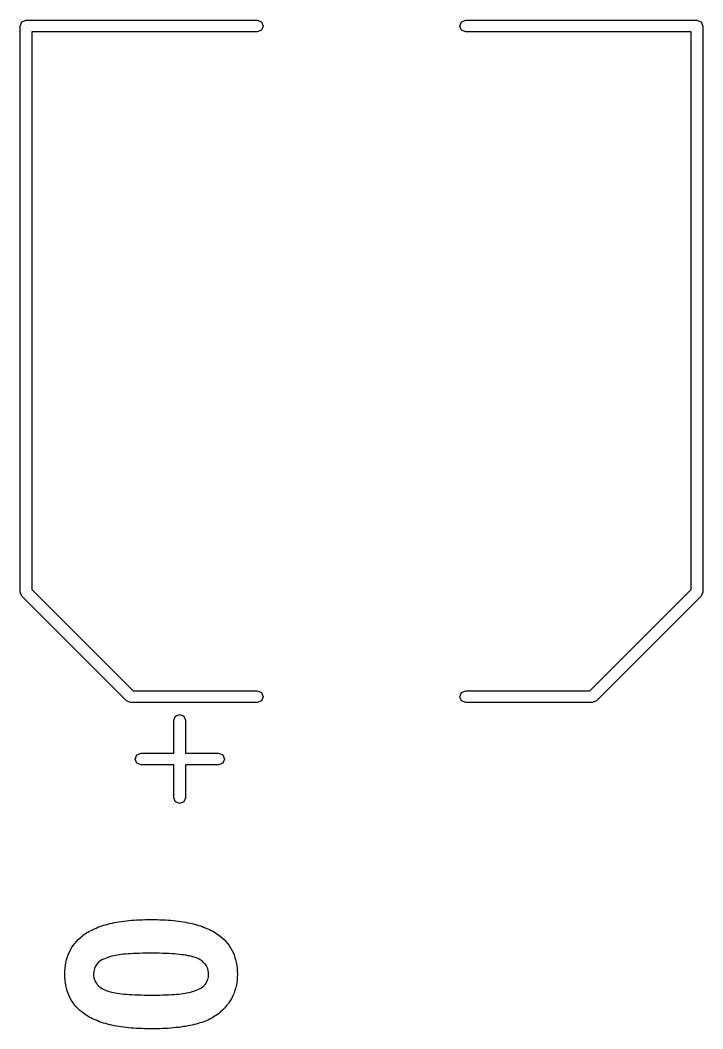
# Model space of a CAD drawing. Extents: x 96 to 200, y -143 to -59.
# Drawn here: x 103.53 to 110.47, y -109.79 to -99.53 of the extents above; entities that cross this region are included whole.
import ezdxf

# ---------------------------------------------------------------- set-up
doc = ezdxf.new("R2010")
doc.units = 0
doc.layers.add('BLACK', color=7, linetype='CONTINUOUS')

msp = doc.modelspace()

# ---------------------------------------------------------------- linework, layer by layer
at = {"layer": 'BLACK', "linetype": 'CONTINUOUS'}
for p, q in [((103.53, -99.59), (103.548, -99.5476)), ((103.53, -105.346), (103.53, -99.59)), ((103.548, -99.5476), (103.59, -99.53)), ((103.59, -99.53), (105.94, -99.53)), ((105.94, -99.53), (105.982, -99.5476)), ((105.982, -99.5476), (106, -99.59)), ((106, -99.59), (105.982, -99.6324)), ((108, -99.59), (108.018, -99.5476)), ((108.018, -99.6324), (108, -99.59)), ((108.018, -99.5476), (108.06, -99.53)), ((108.06, -99.53), (110.41, -99.53)), ((110.41, -99.53), (110.452, -99.5476)), ((110.452, -99.5476), (110.47, -99.59)), ((110.47, -99.59), (110.47, -105.346)), ((105.94, -99.65), (103.65, -99.65)), ((103.65, -99.65), (103.65, -105.321)), ((105.982, -99.6324), (105.94, -99.65)), ((108.06, -99.65), (108.018, -99.6324)), ((110.35, -99.65), (108.06, -99.65)), ((110.35, -105.321), (110.35, -99.65)), ((103.548, -105.388), (103.53, -105.346)), ((103.65, -105.321), (104.679, -106.35)), ((109.321, -106.35), (110.35, -105.321)), ((110.47, -105.346), (110.458, -105.376)), ((104.612, -106.452), (103.548, -105.388)), ((103.548, -105.388), (103.548, -105.388)), ((110.452, -105.388), (109.388, -106.452)), ((110.458, -105.376), (110.452, -105.388)), ((104.679, -106.35), (105.94, -106.35)), ((105.94, -106.35), (105.982, -106.368)), ((105.982, -106.368), (106, -106.41)), ((108, -106.41), (108.018, -106.368)), ((108.018, -106.368), (108.06, -106.35)), ((108.06, -106.35), (109.321, -106.35)), ((104.624, -106.458), (104.612, -106.452)), ((104.654, -106.47), (104.624, -106.458)), ((105.94, -106.47), (104.654, -106.47)), ((105.982, -106.452), (105.94, -106.47)), ((106, -106.41), (105.982, -106.452)), ((108.018, -106.452), (108, -106.41)), ((108.06, -106.47), (108.018, -106.452)), ((109.346, -106.47), (108.06, -106.47)), ((109.388, -106.452), (109.346, -106.47)), ((109.388, -106.452), (109.388, -106.452)), ((105.093, -106.65), (105.11, -106.608)), ((105.093, -106.984), (105.093, -106.65)), ((105.11, -106.608), (105.152, -106.59)), ((105.152, -106.59), (105.195, -106.608)), ((105.195, -106.608), (105.212, -106.65)), ((105.212, -106.65), (105.212, -106.984)), ((104.716, -107.001), (104.759, -106.984)), ((104.759, -106.984), (105.093, -106.984)), ((105.212, -106.984), (105.546, -106.984)), ((105.546, -106.984), (105.589, -107.001)), ((104.699, -107.044), (104.716, -107.001)), ((104.716, -107.086), (104.699, -107.044)), ((104.759, -107.104), (104.716, -107.086)), ((105.589, -107.086), (105.546, -107.104)), ((105.589, -107.001), (105.606, -107.044)), ((105.606, -107.044), (105.589, -107.086)), ((105.093, -107.104), (104.759, -107.104)), ((105.093, -107.438), (105.093, -107.104)), ((105.546, -107.104), (105.212, -107.104)), ((105.212, -107.104), (105.212, -107.438)), ((105.11, -107.48), (105.093, -107.438)), ((105.152, -107.497), (105.11, -107.48)), ((105.195, -107.48), (105.152, -107.497)), ((105.212, -107.438), (105.195, -107.48)), ((104.379, -108.735), (104.399, -108.729)), ((104.399, -108.729), (104.421, -108.724)), ((104.421, -108.724), (104.442, -108.718)), ((104.442, -108.718), (104.464, -108.713)), ((104.464, -108.713), (104.487, -108.708)), ((104.487, -108.708), (104.51, -108.704)), ((104.51, -108.704), (104.534, -108.7)), ((104.534, -108.7), (104.558, -108.696)), ((104.558, -108.696), (104.583, -108.693)), ((104.583, -108.693), (104.608, -108.69)), ((104.608, -108.69), (104.634, -108.687)), ((104.634, -108.687), (104.661, -108.684)), ((104.661, -108.684), (104.688, -108.682)), ((104.688, -108.682), (104.715, -108.68)), ((104.715, -108.68), (104.743, -108.679)), ((104.743, -108.679), (104.772, -108.678)), ((104.772, -108.678), (104.801, -108.677)), ((104.801, -108.677), (104.831, -108.677)), ((104.831, -108.677), (104.861, -108.676)), ((104.861, -108.676), (104.891, -108.677)), ((104.891, -108.677), (104.921, -108.677)), ((104.921, -108.677), (104.95, -108.678)), ((104.95, -108.678), (104.979, -108.679)), ((104.979, -108.679), (105.007, -108.681)), ((105.007, -108.681), (105.034, -108.682)), ((105.034, -108.682), (105.061, -108.684)), ((105.061, -108.684), (105.088, -108.687)), ((105.088, -108.687), (105.114, -108.69)), ((105.114, -108.69), (105.139, -108.693)), ((105.139, -108.693), (105.164, -108.696)), ((105.164, -108.696), (105.188, -108.7)), ((105.188, -108.7), (105.212, -108.704)), ((105.212, -108.704), (105.235, -108.709)), ((105.235, -108.709), (105.258, -108.713)), ((105.258, -108.713), (105.28, -108.718)), ((105.28, -108.718), (105.302, -108.724)), ((105.302, -108.724), (105.323, -108.73)), ((105.323, -108.73), (105.343, -108.736)), ((104.162, -108.843), (104.175, -108.833)), ((104.175, -108.833), (104.189, -108.823)), ((104.189, -108.823), (104.204, -108.813)), ((104.204, -108.813), (104.219, -108.804)), ((104.219, -108.804), (104.235, -108.795)), ((104.235, -108.795), (104.251, -108.787)), ((104.251, -108.787), (104.267, -108.778)), ((104.267, -108.778), (104.285, -108.77)), ((104.285, -108.77), (104.302, -108.763)), ((104.302, -108.763), (104.321, -108.755)), ((104.321, -108.755), (104.34, -108.748)), ((104.34, -108.748), (104.359, -108.742)), ((104.359, -108.742), (104.379, -108.735)), ((105.343, -108.736), (105.363, -108.742)), ((105.363, -108.742), (105.383, -108.749)), ((105.383, -108.749), (105.402, -108.756)), ((105.402, -108.756), (105.42, -108.763)), ((105.42, -108.763), (105.438, -108.771)), ((105.438, -108.771), (105.455, -108.779)), ((105.455, -108.779), (105.472, -108.787)), ((105.472, -108.787), (105.489, -108.796)), ((105.489, -108.796), (105.504, -108.805)), ((105.504, -108.805), (105.52, -108.815)), ((105.52, -108.815), (105.534, -108.824)), ((105.534, -108.824), (105.548, -108.834)), ((105.548, -108.834), (105.562, -108.845)), ((104.068, -108.942), (104.084, -108.92)), ((104.084, -108.92), (104.101, -108.9)), ((104.101, -108.9), (104.12, -108.88)), ((104.12, -108.88), (104.14, -108.861)), ((104.14, -108.861), (104.162, -108.843)), ((105.562, -108.845), (105.583, -108.862)), ((105.583, -108.862), (105.603, -108.881)), ((105.603, -108.881), (105.622, -108.901)), ((105.622, -108.901), (105.639, -108.921)), ((105.639, -108.921), (105.655, -108.942)), ((104.009, -109.061), (104.018, -109.035)), ((104.018, -109.035), (104.028, -109.011)), ((104.028, -109.011), (104.04, -108.987)), ((104.04, -108.987), (104.053, -108.964)), ((104.053, -108.964), (104.068, -108.942)), ((104.498, -109.041), (104.482, -109.044)), ((104.516, -109.038), (104.498, -109.041)), ((104.535, -109.035), (104.516, -109.038)), ((104.556, -109.032), (104.535, -109.035)), ((104.578, -109.03), (104.556, -109.032)), ((104.602, -109.028), (104.578, -109.03)), ((104.627, -109.026), (104.602, -109.028)), ((104.654, -109.024), (104.627, -109.026)), ((104.682, -109.023), (104.654, -109.024)), ((104.711, -109.022), (104.682, -109.023)), ((104.742, -109.021), (104.711, -109.022)), ((104.774, -109.02), (104.742, -109.021)), ((104.791, -109.02), (104.774, -109.02)), ((104.808, -109.02), (104.791, -109.02)), ((104.825, -109.019), (104.808, -109.02)), ((104.843, -109.019), (104.825, -109.019)), ((104.861, -109.019), (104.843, -109.019)), ((104.879, -109.019), (104.861, -109.019)), ((104.897, -109.02), (104.879, -109.019)), ((104.914, -109.02), (104.897, -109.02)), ((104.932, -109.02), (104.914, -109.02)), ((104.948, -109.02), (104.932, -109.02)), ((104.981, -109.021), (104.948, -109.02)), ((105.012, -109.022), (104.981, -109.021)), ((105.042, -109.023), (105.012, -109.022)), ((105.071, -109.025), (105.042, -109.023)), ((105.098, -109.027), (105.071, -109.025)), ((105.124, -109.029), (105.098, -109.027)), ((105.149, -109.031), (105.124, -109.029)), ((105.172, -109.034), (105.149, -109.031)), ((105.194, -109.037), (105.172, -109.034)), ((105.215, -109.04), (105.194, -109.037)), ((105.234, -109.044), (105.215, -109.04)), ((105.655, -108.942), (105.669, -108.964)), ((105.669, -108.964), (105.682, -108.987)), ((105.682, -108.987), (105.694, -109.011)), ((105.694, -109.011), (105.704, -109.036)), ((105.704, -109.036), (105.713, -109.061)), ((103.986, -109.172), (103.99, -109.143)), ((103.99, -109.143), (103.995, -109.115)), ((103.995, -109.115), (104.001, -109.087)), ((104.001, -109.087), (104.009, -109.061)), ((104.302, -109.141), (104.293, -109.157)), ((104.313, -109.126), (104.302, -109.141)), ((104.323, -109.115), (104.313, -109.126)), ((104.336, -109.104), (104.323, -109.115)), ((104.351, -109.094), (104.336, -109.104)), ((104.368, -109.084), (104.351, -109.094)), ((104.388, -109.075), (104.368, -109.084)), ((104.404, -109.068), (104.388, -109.075)), ((104.421, -109.062), (104.404, -109.068)), ((104.44, -109.056), (104.421, -109.062)), ((104.46, -109.05), (104.44, -109.056)), ((104.482, -109.044), (104.46, -109.05)), ((105.252, -109.047), (105.234, -109.044)), ((105.276, -109.053), (105.252, -109.047)), ((105.294, -109.058), (105.276, -109.053)), ((105.31, -109.064), (105.294, -109.058)), ((105.33, -109.071), (105.31, -109.064)), ((105.348, -109.08), (105.33, -109.071)), ((105.365, -109.089), (105.348, -109.08)), ((105.38, -109.098), (105.365, -109.089)), ((105.395, -109.112), (105.38, -109.098)), ((105.408, -109.126), (105.395, -109.112)), ((105.413, -109.132), (105.408, -109.126)), ((105.423, -109.147), (105.413, -109.132)), ((105.713, -109.061), (105.72, -109.087)), ((105.72, -109.087), (105.727, -109.115)), ((105.727, -109.115), (105.731, -109.143)), ((105.731, -109.143), (105.735, -109.172)), ((103.984, -109.201), (103.986, -109.172)), ((103.984, -109.232), (103.984, -109.201)), ((103.984, -109.263), (103.984, -109.232)), ((104.278, -109.207), (104.276, -109.225)), ((104.276, -109.225), (104.276, -109.232)), ((104.276, -109.232), (104.277, -109.25)), ((104.281, -109.189), (104.278, -109.207)), ((104.286, -109.173), (104.281, -109.189)), ((104.293, -109.157), (104.286, -109.173)), ((105.431, -109.163), (105.423, -109.147)), ((105.437, -109.179), (105.431, -109.163)), ((105.442, -109.196), (105.437, -109.179)), ((105.444, -109.214), (105.442, -109.196)), ((105.445, -109.232), (105.444, -109.214)), ((105.444, -109.257), (105.445, -109.239)), ((105.445, -109.239), (105.445, -109.232)), ((105.735, -109.172), (105.737, -109.201)), ((105.737, -109.201), (105.738, -109.232)), ((105.738, -109.232), (105.737, -109.263)), ((103.986, -109.292), (103.984, -109.263)), ((103.99, -109.321), (103.986, -109.292)), ((103.995, -109.349), (103.99, -109.321)), ((104.001, -109.377), (103.995, -109.349)), ((104.277, -109.25), (104.28, -109.268)), ((104.28, -109.268), (104.284, -109.285)), ((104.284, -109.285), (104.29, -109.301)), ((104.29, -109.301), (104.299, -109.317)), ((104.299, -109.317), (104.309, -109.332)), ((104.309, -109.332), (104.313, -109.338)), ((104.313, -109.338), (104.326, -109.352)), ((105.386, -109.36), (105.402, -109.346)), ((105.402, -109.346), (105.409, -109.338)), ((105.409, -109.338), (105.42, -109.323)), ((105.42, -109.323), (105.428, -109.308)), ((105.428, -109.308), (105.435, -109.291)), ((105.435, -109.291), (105.44, -109.275)), ((105.44, -109.275), (105.444, -109.257)), ((105.731, -109.322), (105.726, -109.351)), ((105.735, -109.293), (105.731, -109.322)), ((105.737, -109.263), (105.735, -109.293)), ((104.008, -109.403), (104.001, -109.377)), ((104.017, -109.429), (104.008, -109.403)), ((104.028, -109.453), (104.017, -109.429)), ((104.326, -109.352), (104.342, -109.365)), ((104.342, -109.365), (104.356, -109.375)), ((104.356, -109.375), (104.373, -109.384)), ((104.373, -109.384), (104.391, -109.393)), ((104.391, -109.393), (104.411, -109.4)), ((104.411, -109.4), (104.428, -109.406)), ((104.428, -109.406), (104.445, -109.411)), ((104.445, -109.411), (104.461, -109.415)), ((104.461, -109.415), (104.479, -109.418)), ((104.479, -109.418), (104.497, -109.422)), ((104.497, -109.422), (104.517, -109.425)), ((104.517, -109.425), (104.539, -109.428)), ((104.539, -109.428), (104.562, -109.431)), ((104.562, -109.431), (104.586, -109.434)), ((104.586, -109.434), (104.611, -109.436)), ((104.611, -109.436), (104.638, -109.438)), ((104.638, -109.438), (104.666, -109.44)), ((104.666, -109.44), (104.695, -109.441)), ((104.695, -109.441), (104.725, -109.442)), ((104.725, -109.442), (104.757, -109.443)), ((104.757, -109.443), (104.791, -109.444)), ((104.791, -109.444), (104.808, -109.444)), ((104.808, -109.444), (104.825, -109.444)), ((104.825, -109.444), (104.843, -109.445)), ((104.843, -109.445), (104.861, -109.445)), ((104.861, -109.445), (104.879, -109.445)), ((104.879, -109.445), (104.897, -109.444)), ((104.897, -109.444), (104.914, -109.444)), ((104.914, -109.444), (104.931, -109.444)), ((104.931, -109.444), (104.948, -109.444)), ((104.948, -109.444), (104.98, -109.443)), ((104.98, -109.443), (105.011, -109.442)), ((105.011, -109.442), (105.041, -109.441)), ((105.041, -109.441), (105.069, -109.44)), ((105.069, -109.44), (105.095, -109.438)), ((105.095, -109.438), (105.12, -109.436)), ((105.12, -109.436), (105.144, -109.434)), ((105.144, -109.434), (105.166, -109.431)), ((105.166, -109.431), (105.187, -109.429)), ((105.187, -109.429), (105.207, -109.426)), ((105.207, -109.426), (105.225, -109.423)), ((105.225, -109.423), (105.241, -109.42)), ((105.241, -109.42), (105.263, -109.414)), ((105.263, -109.414), (105.283, -109.408)), ((105.283, -109.408), (105.302, -109.402)), ((105.302, -109.402), (105.319, -109.396)), ((105.319, -109.396), (105.335, -109.389)), ((105.335, -109.389), (105.354, -109.38)), ((105.354, -109.38), (105.372, -109.37)), ((105.372, -109.37), (105.386, -109.36)), ((105.701, -109.432), (105.689, -109.458)), ((105.71, -109.406), (105.701, -109.432)), ((105.719, -109.379), (105.71, -109.406)), ((105.726, -109.351), (105.719, -109.379)), ((104.039, -109.477), (104.028, -109.453)), ((104.052, -109.5), (104.039, -109.477)), ((104.067, -109.522), (104.052, -109.5)), ((104.083, -109.543), (104.067, -109.522)), ((104.1, -109.564), (104.083, -109.543)), ((105.629, -109.552), (105.61, -109.574)), ((105.647, -109.53), (105.629, -109.552)), ((105.662, -109.507), (105.647, -109.53)), ((105.677, -109.483), (105.662, -109.507)), ((105.689, -109.458), (105.677, -109.483)), ((104.118, -109.583), (104.1, -109.564)), ((104.138, -109.602), (104.118, -109.583)), ((104.159, -109.62), (104.138, -109.602)), ((104.173, -109.63), (104.159, -109.62)), ((104.187, -109.64), (104.173, -109.63)), ((104.202, -109.65), (104.187, -109.64)), ((104.217, -109.659), (104.202, -109.65)), ((105.52, -109.654), (105.492, -109.671)), ((105.545, -109.635), (105.52, -109.654)), ((105.568, -109.616), (105.545, -109.635)), ((105.59, -109.595), (105.568, -109.616)), ((105.61, -109.574), (105.59, -109.595)), ((104.233, -109.668), (104.217, -109.659)), ((104.249, -109.677), (104.233, -109.668)), ((104.266, -109.685), (104.249, -109.677)), ((104.283, -109.693), (104.266, -109.685)), ((104.301, -109.701), (104.283, -109.693)), ((104.319, -109.708), (104.301, -109.701)), ((104.338, -109.716), (104.319, -109.708)), ((104.358, -109.722), (104.338, -109.716)), ((104.378, -109.729), (104.358, -109.722)), ((104.398, -109.735), (104.378, -109.729)), ((104.419, -109.74), (104.398, -109.735)), ((104.441, -109.746), (104.419, -109.74)), ((104.463, -109.751), (104.441, -109.746)), ((104.485, -109.756), (104.463, -109.751)), ((104.509, -109.76), (104.485, -109.756)), ((104.532, -109.764), (104.509, -109.76)), ((105.233, -109.759), (105.21, -109.763)), ((105.255, -109.754), (105.233, -109.759)), ((105.277, -109.75), (105.255, -109.754)), ((105.298, -109.745), (105.277, -109.75)), ((105.319, -109.74), (105.298, -109.745)), ((105.339, -109.734), (105.319, -109.74)), ((105.358, -109.728), (105.339, -109.734)), ((105.377, -109.722), (105.358, -109.728)), ((105.395, -109.716), (105.377, -109.722)), ((105.413, -109.709), (105.395, -109.716)), ((105.43, -109.702), (105.413, -109.709)), ((105.446, -109.695), (105.43, -109.702)), ((105.462, -109.687), (105.446, -109.695)), ((105.477, -109.679), (105.462, -109.687)), ((105.492, -109.671), (105.477, -109.679)), ((104.556, -109.768), (104.532, -109.764)), ((104.581, -109.772), (104.556, -109.768)), ((104.606, -109.775), (104.581, -109.772)), ((104.632, -109.777), (104.606, -109.775)), ((104.659, -109.78), (104.632, -109.777)), ((104.685, -109.782), (104.659, -109.78)), ((104.713, -109.784), (104.685, -109.782)), ((104.741, -109.785), (104.713, -109.784)), ((104.769, -109.786), (104.741, -109.785)), ((104.798, -109.787), (104.769, -109.786)), ((104.828, -109.788), (104.798, -109.787)), ((104.858, -109.788), (104.828, -109.788)), ((104.888, -109.788), (104.858, -109.788)), ((104.918, -109.787), (104.888, -109.788)), ((104.948, -109.787), (104.918, -109.787)), ((104.977, -109.786), (104.948, -109.787)), ((105.005, -109.784), (104.977, -109.786)), ((105.033, -109.783), (105.005, -109.784)), ((105.06, -109.781), (105.033, -109.783)), ((105.086, -109.778), (105.06, -109.781)), ((105.112, -109.776), (105.086, -109.778)), ((105.137, -109.773), (105.112, -109.776)), ((105.162, -109.77), (105.137, -109.773)), ((105.186, -109.766), (105.162, -109.77)), ((105.21, -109.763), (105.186, -109.766))]:
    msp.add_line(p, q, dxfattribs=at)

doc.saveas('drawing.dxf')
